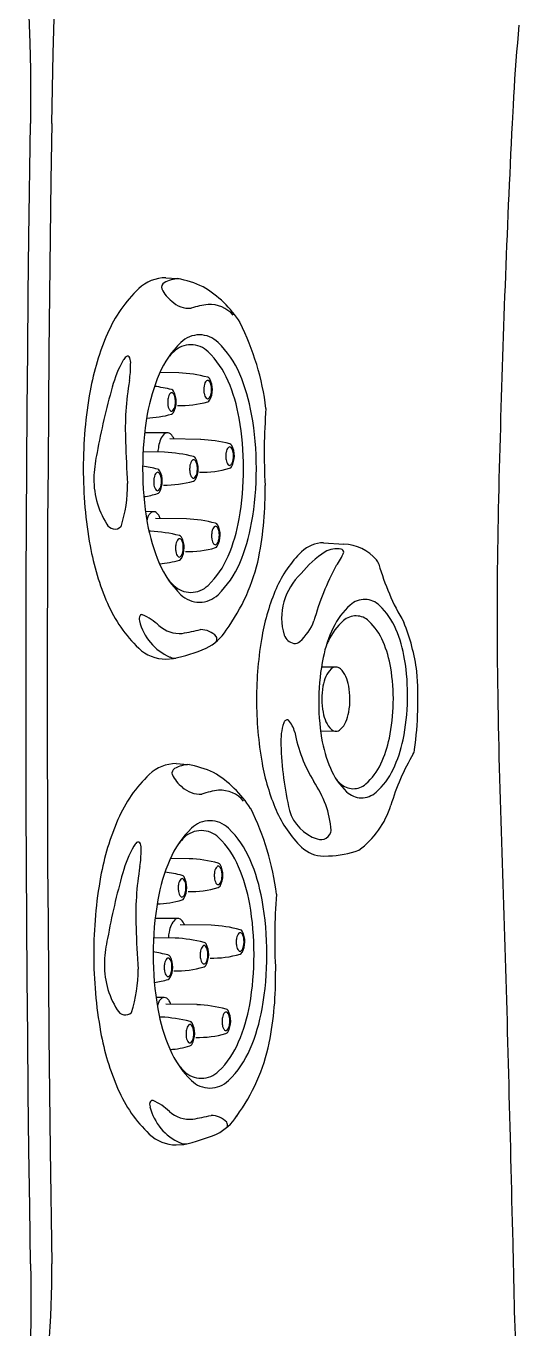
# Model space of a CAD drawing. Extents: x 403 to 503, y 484 to 637.
# Drawn here: x 413.85 to 421.08, y 531.45 to 550.59 of the extents above; entities that cross this region are included whole.
import ezdxf

# ---------------------------------------------------------------- set-up
doc = ezdxf.new("R2010")
doc.units = 0
doc.header["$MEASUREMENT"] = 0
doc.layers.add('1', color=4, linetype='Continuous')
doc.layers.add('SPA', color=2, linetype='Continuous')

# ---------------------------------------------------------------- blocks, each defined once
blk = doc.blocks.new('JET-HSS-Standard')
at = {"layer": '1', "color": 2}
for p, q in [((0.984, 2.3), (1.28, 2.282)), ((1.162, 0.474), (0.952, 0.472)), ((1.166, -0.466), (0.941, -0.471)), ((0.984, -2.3), (1.056, -2.298))]:
    blk.add_line(p, q, dxfattribs=at)
blk.add_lwpolyline([(0.984, 2.3, 0.194738), (0.662, 2.17, 0.099647), (0.288, 1.626, 0.057272), (0.082, 0.936, 0.043868), (0, 0, 0.043868), (0.082, -0.936, 0.057272), (0.288, -1.626, 0.099647), (0.662, -2.17, 0.194738), (0.984, -2.3, 0.194738)], format="xyb", dxfattribs=at)
for points in [[(1.536, -1.445, 0.188918), (1.753, -1.364, 0.101146), (2.005, -1.027, 0.059435), (2.15, -0.592, 0.045845), (2.216, -0.001, 0.045845), (2.173, 0.591, 0.059435), (2.045, 1.032, 0.101146), (1.806, 1.379, 0.188918), (1.592, 1.468, 0.188918), (1.376, 1.387, 0.101146), (1.123, 1.05, 0.059435), (0.978, 0.615, 0.045845), (0.913, 0.024, 0.045845), (0.955, -0.568, 0.059435), (1.083, -1.009, 0.101146), (1.322, -1.356, 0.188918)], [(1.166, -0.466, 0.191184), (1.234, -0.439, 0.100578), (1.312, -0.328, 0.058587), (1.354, -0.186, 0.045064), (1.371, 0.005, 0.045064), (1.353, 0.196, 0.058587), (1.309, 0.337, 0.100578), (1.231, 0.447, 0.191184), (1.162, 0.474, 0.191184), (1.095, 0.447, 0.100578), (1.017, 0.336, 0.058587), (0.974, 0.194, 0.045064), (0.958, 0.003, 0.045064), (0.976, -0.188, 0.058587), (1.019, -0.329, 0.100578), (1.098, -0.44, 0.191184)]]:
    blk.add_lwpolyline(points, format="xyb", close=True, dxfattribs=at)
at = {"layer": '1', "color": 3}
for points in [[(1.414, -1.311, 0.188918), (1.603, -1.241, 0.101146), (1.823, -0.947, 0.059435), (1.949, -0.568, 0.045845), (2.007, -0.053, 0.045845), (1.969, 0.464, 0.059435), (1.858, 0.848, 0.101146), (1.65, 1.15, 0.188918), (1.463, 1.227, 0.188918), (1.274, 1.157, 0.101146), (1.055, 0.863, 0.010554), (1.026, 0.798, 0.045845)], [(1.172, -1.175, 0.021992), (1.228, -1.234, 0.188918), (1.414, -1.311, 0.188918)]]:
    blk.add_lwpolyline(points, format="xyb", dxfattribs=at)
for centre, radius, start, end in [((1.724, 1.025), 1.349, 122.169, 142.4355), ((1.183, 1.847), 0.366, 80.8518, 118.9625), ((0.568, 2.431), 0.76, 322.2664, 339.394), ((1.235, 2.165), 0.0439, 357.8341, 81.7245), ((4.562, 0.132), 3.857, 151.6164, 164.6623), ((1.258, 1.195), 0.889, 132.7569, 196.3026), ((0.095, 1.439), 0.801, 312.5754, 339.0523), ((0.583, 1.008), 0.188, 199.4752, 259.1487), ((0.567, 0.925), 0.103, 259.1487, 312.5754), ((1.287, -0.625), 0.931, 162.2988, 182.6181), ((0.453, -0.355), 0.0541, 73.5871, 165.6626), ((0.16, -0.575), 0.411, 13.2926, 41.4318), ((2.731, -0.06), 2.211, 190.9737, 211.2098), ((5.417, -0.499), 5.062, 181.9016, 192.9406), ((-0.343, -2.033), 1.443, 4.4001, 34.9907), ((1.085, -1.451), 0.629, 196.8623, 251.9047), ((0.943, -1.903), 0.155, 249.9578, 352.6608)]:
    blk.add_arc(centre, radius, start, end, dxfattribs=at)
at = {"layer": '1', "color": 2}
for centre, radius, start, end in [((1.254, 1.613), 0.669, 40.7757, 87.76), ((1.634, 1.941), 0.168, 15.685, 40.7757), ((5.174, 2.935), 3.51, 195.685, 210.8178), ((-0.652, -0.001), 3.033, 7.7761, 22.0333), ((-3.284, 0.004), 5.652, 352.4729, 4.1121), ((2.153, -0.714), 0.168, 329.904, 352.4729), ((5.378, -2.583), 3.559, 149.904, 163.1848), ((0.729, -1.167), 1.301, 306.4998, 342.6906), ((1.026, -0.938), 1.361, 271.2926, 290.5173)]:
    blk.add_arc(centre, radius, start, end, dxfattribs=at)
blk = doc.blocks.new('JET-HSS-Gatling')
at = {"layer": '1', "color": 2}
for p, q in [((1.211, 2.8), (1.382, 2.789)), ((1.211, -2.8), (1.322, -2.794))]:
    blk.add_line(p, q, dxfattribs=at)
at = {"layer": '1', "color": 3}
for p, q in [((1.401, 1.403), (1.124, 1.408)), ((1.235, 0.525), (0.901, 0.523)), ((1.723, 0.425), (1.268, 0.433)), ((1.193, 0.238), (0.877, 0.243)), ((1.034, -0.636), (0.914, -0.635)), ((1.515, -0.74), (1.06, -0.733)), ((0.986, -0.922), (0.964, -0.922))]:
    blk.add_line(p, q, dxfattribs=at)
at = {"layer": '1', "color": 2}
blk.add_lwpolyline([(1.211, 2.8, 0.193348), (0.814, 2.641, 0.100017), (0.355, 1.98, 0.057784), (0.101, 1.139, 0.044332), (0, 0, 0.044332), (0.101, -1.139, 0.057784), (0.355, -1.98, 0.100017), (0.814, -2.641, 0.193348), (1.211, -2.8, 0.193348)], format="xyb", dxfattribs=at)
blk.add_lwpolyline([(2.54, -0.002, 0.043581), (2.47, 0.797, 0.056954), (2.295, 1.387, 0.099412), (1.977, 1.851, 0.195606), (1.705, 1.962, 0.195606), (1.433, 1.851, 0.099412), (1.115, 1.387, 0.056954), (0.94, 0.797, 0.043581), (0.871, -0.002, 0.043581), (0.94, -0.801, 0.056954), (1.115, -1.391, 0.099412), (1.433, -1.855, 0.195606), (1.705, -1.966, 0.195606), (1.977, -1.855, 0.099412), (2.295, -1.391, 0.056954), (2.47, -0.801, 0.043581)], format="xyb", close=True, dxfattribs=at)
at = {"layer": '1', "color": 3}
for points in [[(2.352, -0.002, 0.043581), (2.288, 0.738, 0.056954), (2.126, 1.284, 0.099412), (1.832, 1.714, 0.195606), (1.579, 1.817, 0.195606), (1.327, 1.714, 0.022381), (1.246, 1.628, 0.056954)], [(1.235, 0.525, 0.196601), (1.189, 0.506, 0.099139), (1.135, 0.427, 0.056591), (1.105, 0.326, 0.027173), (1.095, 0.24, 0.043254)], [(1.334, 0.432, 0.093296), (1.282, 0.506, 0.196601), (1.235, 0.525, 0.196601)], [(1.246, -1.632, 0.022381), (1.327, -1.718, 0.195606), (1.579, -1.821, 0.195606), (1.832, -1.718, 0.099412), (2.126, -1.288, 0.056954), (2.288, -0.742, 0.043581), (2.352, -0.002, 0.043581)], [(1.129, -0.734, 0.069632), (1.108, -0.686, 0.107057), (1.071, -0.647, 0.149849), (1.034, -0.636, 0.149849), (0.998, -0.647, 0.107057), (0.961, -0.686, 0.075377), (0.939, -0.738, 0.023026), (0.934, -0.763, 0.062151)]]:
    blk.add_lwpolyline(points, format="xyb", dxfattribs=at)
for points in [[(1.824, 1.023, 0.196744), (1.843, 1.03, 0.0991), (1.865, 1.062, 0.056539), (1.877, 1.103, 0.043208), (1.883, 1.158, 0.043208), (1.878, 1.213, 0.056539), (1.867, 1.254, 0.0991), (1.846, 1.286, 0.196744), (1.827, 1.294, 0.196744), (1.809, 1.286, 0.0991), (1.786, 1.255, 0.056539), (1.774, 1.214, 0.043208), (1.768, 1.159, 0.043208), (1.773, 1.104, 0.056539), (1.784, 1.063, 0.0991), (1.805, 1.031, 0.196744)], [(1.294, 0.841, 0.196744), (1.313, 0.849, 0.0991), (1.335, 0.881, 0.056539), (1.347, 0.921, 0.043208), (1.353, 0.976, 0.043208), (1.349, 1.031, 0.056539), (1.337, 1.072, 0.0991), (1.316, 1.104, 0.196744), (1.297, 1.112, 0.196744), (1.279, 1.105, 0.0991), (1.257, 1.073, 0.056539), (1.244, 1.033, 0.043208), (1.239, 0.978, 0.043208), (1.243, 0.922, 0.056539), (1.254, 0.882, 0.0991), (1.276, 0.849, 0.196744)], [(2.146, 0.045, 0.196744), (2.164, 0.052, 0.0991), (2.187, 0.084, 0.056539), (2.199, 0.125, 0.043208), (2.205, 0.18, 0.043208), (2.2, 0.235, 0.056539), (2.189, 0.276, 0.0991), (2.168, 0.308, 0.196744), (2.149, 0.316, 0.196744), (2.13, 0.308, 0.0991), (2.108, 0.277, 0.056539), (2.096, 0.236, 0.043208), (2.09, 0.181, 0.043208), (2.095, 0.126, 0.056539), (2.106, 0.085, 0.0991), (2.127, 0.053, 0.196744)], [(1.616, -0.143, 0.196744), (1.635, -0.135, 0.0991), (1.657, -0.103, 0.056539), (1.669, -0.063, 0.043208), (1.675, -0.008, 0.043208), (1.671, 0.047, 0.056539), (1.659, 0.088, 0.0991), (1.638, 0.121, 0.196744), (1.619, 0.128, 0.196744), (1.601, 0.121, 0.0991), (1.579, 0.089, 0.056539), (1.566, 0.049, 0.043208), (1.561, -0.006, 0.043208), (1.565, -0.062, 0.056539), (1.576, -0.102, 0.0991), (1.598, -0.135, 0.196744)], [(1.089, -0.327, 0.196744), (1.108, -0.32, 0.0991), (1.13, -0.288, 0.056539), (1.142, -0.247, 0.043208), (1.148, -0.192, 0.043208), (1.144, -0.137, 0.056539), (1.132, -0.096, 0.0991), (1.111, -0.064, 0.196744), (1.093, -0.056, 0.196744), (1.074, -0.063, 0.0991), (1.052, -0.095, 0.056539), (1.039, -0.136, 0.043208), (1.034, -0.191, 0.043208), (1.038, -0.246, 0.056539), (1.049, -0.287, 0.0991), (1.071, -0.319, 0.196744)], [(1.938, -1.12, 0.196744), (1.957, -1.113, 0.0991), (1.979, -1.081, 0.056539), (1.991, -1.041, 0.043208), (1.997, -0.986, 0.043208), (1.993, -0.931, 0.056539), (1.981, -0.89, 0.0991), (1.96, -0.857, 0.196744), (1.941, -0.85, 0.196744), (1.923, -0.857, 0.0991), (1.901, -0.889, 0.056539), (1.888, -0.929, 0.043208), (1.883, -0.984, 0.043208), (1.887, -1.04, 0.056539), (1.898, -1.08, 0.0991), (1.92, -1.113, 0.196744)], [(1.41, -1.303, 0.196744), (1.428, -1.295, 0.0991), (1.451, -1.264, 0.056539), (1.463, -1.223, 0.043208), (1.468, -1.168, 0.043208), (1.464, -1.113, 0.056539), (1.453, -1.072, 0.0991), (1.432, -1.04, 0.196744), (1.413, -1.032, 0.196744), (1.394, -1.039, 0.0991), (1.372, -1.071, 0.056539), (1.36, -1.112, 0.043208), (1.354, -1.167, 0.043208), (1.358, -1.222, 0.056539), (1.37, -1.263, 0.0991), (1.391, -1.295, 0.196744)]]:
    blk.add_lwpolyline(points, format="xyb", close=True, dxfattribs=at)
for centre, radius, start, end in [((1.225, 2.66), 0.077, 120.8909, 197.2751), ((1.418, 2.303), 0.483, 92.1, 118.7393), ((1.536, 2.797), 0.413, 202.7326, 235.2979), ((1.558, 2.728), 0.376, 226.2502, 274.1869), ((2.076, 0.773), 1.655, 98.4951, 107.2413), ((1.852, 1.953), 0.457, 40.5562, 92.6384), ((2.023, 0.77), 1.653, 150.3077, 165.1029), ((0.78, 1.478), 0.222, 133.3005, 150.1209), ((0.651, 1.614), 0.0347, 15.6536, 133.3005), ((-0.724, 1.513), 1.419, 350.9444, 0.7444), ((0.408, 1.546), 0.288, 357.2297, 15.6536), ((1.299, -0.711), 2.117, 75.5631, 87.2483), ((10.038, -1.537), 9.993, 164.136, 169.7962), ((4.722, 0.588), 4.105, 170.1534, 182.7294), ((0.769, -0.893), 2.117, 75.5631, 82.494), ((1.286, 1.114), 0.0452, 28.2314, 75.5631), ((1.816, 1.295), 0.0452, 28.2314, 75.5631), ((1.567, 1.162), 0.328, 330.724, 28.2314), ((1.037, 0.98), 0.328, 330.724, 28.2314), ((1.424, 2.335), 1.413, 268.376, 286.5186), ((1.813, 1.024), 0.0452, 286.5186, 330.724), ((0.894, 2.153), 1.413, 271.4732, 286.5186), ((1.283, 0.842), 0.0452, 286.5186, 330.724), ((21.76, 1.052), 21.149, 181.7867, 183.4512), ((1.621, -1.689), 2.117, 75.5631, 87.2483), ((2.098, -0.197), 1.943, 167.2138, 177.1293), ((1.091, -1.877), 2.117, 75.5631, 87.2483), ((2.138, 0.317), 0.0452, 28.2314, 75.5631), ((1.889, 0.184), 0.328, 330.724, 28.2314), ((0.564, -2.061), 2.117, 75.5631, 81.6792), ((1.608, 0.13), 0.0452, 28.2314, 75.5631), ((1.359, -0.004), 0.328, 330.724, 28.2314), ((1.746, 1.357), 1.413, 268.376, 286.5186), ((2.135, 0.046), 0.0452, 286.5186, 330.724), ((1.376, -0.164), 1.22, 176.9815, 212.3393), ((1.081, -0.055), 0.0452, 28.2314, 75.5631), ((0.832, -0.188), 0.328, 330.724, 28.2314), ((1.216, 1.169), 1.413, 268.376, 286.5186), ((1.605, -0.142), 0.0452, 286.5186, 330.724), ((-1.3, -0.251), 1.95, 341.9435, 0.8708), ((0.69, 0.985), 1.413, 278.1135, 286.5186), ((1.078, -0.326), 0.0452, 286.5186, 330.724), ((1.413, -2.855), 2.117, 75.5631, 87.2483), ((0.464, -0.758), 0.132, 206.328, 312.8004), ((0.885, -3.037), 2.117, 75.5631, 87.2483), ((1.93, -0.848), 0.0452, 28.2314, 75.5631), ((1.681, -0.982), 0.328, 330.724, 28.2314), ((1.401, -1.03), 0.0452, 28.2314, 75.5631), ((1.153, -1.164), 0.328, 330.724, 28.2314), ((1.927, -1.12), 0.0452, 286.5186, 330.724), ((1.399, -1.302), 0.0452, 286.5186, 330.724), ((1.538, 0.191), 1.413, 268.376, 286.5186), ((1.01, 0.009), 1.413, 274.4064, 286.5186), ((0.91, -2.208), 0.09, 148.2013, 201.1912), ((1.579, -2.06), 0.775, 193.4651, 246.5018), ((0.858, -2.176), 0.0292, 65.8579, 148.2013), ((0.506, -2.961), 0.89, 47.2493, 65.8579), ((1.414, -1.969), 0.455, 228.0526, 274.8017), ((-1.889, 14.648), 17.395, 281.0756, 281.9807), ((1.724, -2.678), 0.31, 42.7339, 90.5261), ((1.873, -2.509), 0.0893, 340.7772, 27.6848), ((1.335, -2.659), 0.128, 239.8654, 281.1187)]:
    blk.add_arc(centre, radius, start, end, dxfattribs=at)
at = {"layer": '1', "color": 2}
for centre, radius, start, end in [((1.065, 1.149), 1.67, 65.4841, 79.0713), ((0.899, 1.241), 1.667, 32.6817, 58.9726), ((-1.246, 0.387), 3.958, 7.1716, 26.3033), ((11.006, 0.221), 8.351, 175.468, 183.2308), ((-2.39, -0.341), 5.058, 349.0363, 1.0403), ((-0.2, -0.708), 2.839, 324.0226, 347.8878), ((1.458, -1.963), 0.762, 296.9368, 327.2279), ((0.74, -0.102), 2.753, 282.2017, 292.7059)]:
    blk.add_arc(centre, radius, start, end, dxfattribs=at)
blk = doc.blocks.new('2010GRANDEE')
at = {"layer": 'SPA', "color": 2, "linetype": 'Continuous'}
for points in [[(10.866, 50.087), (10.882, 49.692), (10.892, 49.297), (10.892, 48.507)], [(18.057, 49.952), (18.045, 49.82), (18.034, 49.689), (18.023, 49.558), (18.013, 49.427), (18.003, 49.295), (17.994, 49.164), (17.986, 49.032), (17.977, 48.901), (17.97, 48.77), (17.956, 48.507)], [(10.892, 31.757), (10.88, 32.593), (10.868, 33.431), (10.859, 34.268), (10.85, 35.105), (10.843, 35.943), (10.837, 36.78), (10.832, 37.618), (10.829, 38.456), (10.827, 39.294), (10.827, 40.132), (10.827, 40.97), (10.829, 41.807), (10.832, 42.645), (10.837, 43.483), (10.843, 44.321), (10.85, 45.158), (10.859, 45.995), (10.869, 46.833), (10.892, 48.507)], [(17.956, 48.507), (17.948, 48.358), (17.941, 48.209), (17.934, 48.06), (17.927, 47.911), (17.921, 47.762), (17.914, 47.613), (17.907, 47.464), (17.901, 47.315), (17.894, 47.166), (17.888, 47.017), (17.882, 46.868), (17.876, 46.719), (17.87, 46.571), (17.864, 46.422), (17.858, 46.273), (17.853, 46.124), (17.847, 45.975), (17.841, 45.826), (17.836, 45.677), (17.831, 45.528), (17.826, 45.379), (17.821, 45.23), (17.816, 45.081), (17.811, 44.932), (17.806, 44.783), (17.801, 44.634), (17.797, 44.484), (17.792, 44.335), (17.788, 44.186), (17.784, 44.037), (17.78, 43.888), (17.775, 43.739), (17.772, 43.59), (17.768, 43.441), (17.764, 43.292), (17.76, 43.143), (17.757, 42.994), (17.754, 42.845), (17.751, 42.696), (17.748, 42.547), (17.745, 42.397), (17.743, 42.248), (17.741, 42.099), (17.739, 41.95), (17.738, 41.801), (17.737, 41.652), (17.736, 41.503), (17.736, 41.354), (17.736, 41.055)], [(17.736, 41.055), (17.737, 40.9), (17.738, 40.745), (17.739, 40.59), (17.741, 40.435), (17.742, 40.28), (17.745, 40.125), (17.747, 39.97), (17.75, 39.815), (17.753, 39.66), (17.756, 39.505), (17.76, 39.35), (17.764, 39.195), (17.768, 39.04), (17.773, 38.885), (17.778, 38.73), (17.783, 38.575), (17.788, 38.42), (17.793, 38.265), (17.798, 38.11), (17.803, 37.955), (17.808, 37.8), (17.813, 37.645), (17.818, 37.49), (17.823, 37.336), (17.827, 37.181), (17.832, 37.026), (17.837, 36.871), (17.842, 36.716), (17.846, 36.561), (17.851, 36.406), (17.855, 36.251), (17.86, 36.096), (17.864, 35.941), (17.869, 35.786), (17.873, 35.631), (17.878, 35.476), (17.882, 35.321), (17.886, 35.166), (17.891, 35.011), (17.895, 34.856), (17.899, 34.701), (17.903, 34.546), (17.907, 34.391), (17.911, 34.236), (17.916, 34.081), (17.92, 33.926), (17.924, 33.771), (17.928, 33.616), (17.931, 33.461), (17.935, 33.306), (17.939, 33.151), (17.943, 32.996), (17.947, 32.841), (17.95, 32.686), (17.954, 32.531), (17.958, 32.376), (17.961, 32.221), (17.965, 32.066), (17.972, 31.757)], [(10.892, 31.757), (10.895, 31.545), (10.896, 31.334), (10.896, 31.122), (10.895, 30.911), (10.892, 30.7)], [(17.972, 31.757), (17.975, 31.64), (17.977, 31.524), (17.98, 31.407), (17.983, 31.291), (17.986, 31.175), (17.989, 31.058), (17.993, 30.942), (17.996, 30.825), (18, 30.709), (18.004, 30.593), (18.007, 30.476), (18.011, 30.36), (18.016, 30.243), (18.02, 30.127), (18.025, 30.011), (18.029, 29.894), (18.034, 29.778), (18.039, 29.662), (18.05, 29.429)]]:
    blk.add_lwpolyline(points, dxfattribs=at)
at = {"layer": 'SPA', "color": 3, "linetype": 'Continuous'}
for points in [[(11.203, 48.507), (11.212, 49.021), (11.224, 49.535), (11.239, 50.049), (11.256, 50.563), (11.276, 51.077), (11.298, 51.59), (11.322, 52.103), (11.35, 52.616), (11.379, 53.129), (11.412, 53.641), (11.446, 54.153), (11.484, 54.665), (11.523, 55.176), (11.566, 55.687), (11.61, 56.197), (11.658, 56.707), (11.707, 57.217), (11.759, 57.726), (11.871, 58.743)], [(11.203, 48.507), (11.191, 47.67), (11.179, 46.833), (11.17, 45.995), (11.161, 45.158), (11.154, 44.32), (11.148, 43.483), (11.143, 42.645), (11.14, 41.807), (11.138, 40.969), (11.137, 40.131), (11.138, 39.294), (11.14, 38.456), (11.143, 37.618), (11.148, 36.78), (11.154, 35.943), (11.161, 35.105), (11.169, 34.268), (11.179, 33.43), (11.203, 31.757)], [(11.172, 30.681), (11.182, 30.834), (11.189, 30.988), (11.196, 31.141), (11.201, 31.295), (11.203, 31.448), (11.203, 31.757)]]:
    blk.add_lwpolyline(points, dxfattribs=at)
at = {"layer": '1'}
for name, p in [('JET-HSS-Gatling', (11.665, 43.44)), ('JET-HSS-Standard', (14.207, 40.047)), ('JET-HSS-Gatling', (11.819, 36.304))]:
    blk.add_blockref(name, p, dxfattribs=at)

msp = doc.modelspace()

# ---------------------------------------------------------------- block references
at = {"layer": '1'}
msp.add_blockref('2010GRANDEE', (403.021, 500.653), dxfattribs=at)

doc.saveas('drawing.dxf')
